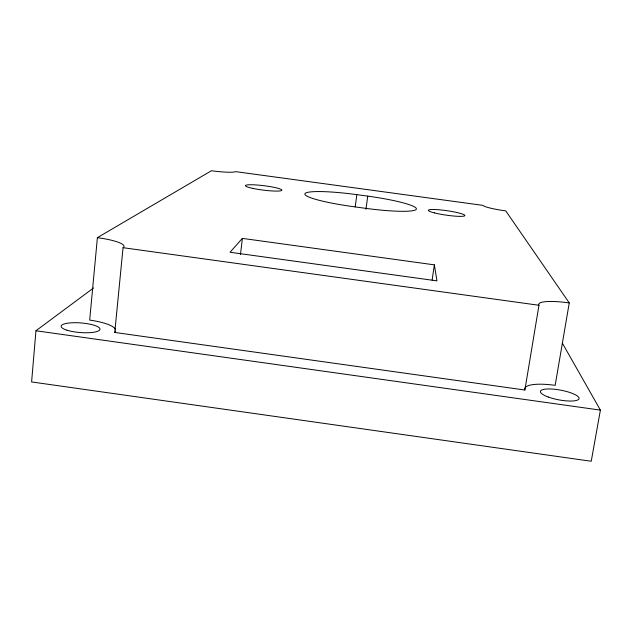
<?xml version="1.0" encoding="UTF-8"?>
<svg xmlns="http://www.w3.org/2000/svg" width="632" height="632" viewBox="0 0 632 632"><rect width="100%" height="100%" fill="white"/><g stroke="black" fill="none" stroke-linecap="round" stroke-linejoin="round"><path stroke-width="0.95" d="M93.56 287.963L35.953 330.765L31.6 381.941L591.236 461.257L600.4 410.113L562.362 343.144M97.399 237.648A35.953 6.431 5.3 0 1 123.05 247.689L114.755 332.456L524.876 390.023A35.732 8.982 10.6 0 1 555.165 385.338L569.258 302.91L505.766 210.906A21.243 2.346 8.4 0 1 482.99 205.376L235.444 171.612A21.077 2.323 6.9 0 1 211.428 170.743L97.399 237.648L89.681 320.092A35.463 8.761 4.4 0 1 115.538 329.485M240.484 254.546L242.372 238.383L434.366 264.855L436.957 280.869L230.056 252.263L242.372 238.383M355.2 206.869L356.843 194.64L367.745 196.125A50.528 6.194 7.7 0 1 416.377 209.026A50.528 6.194 7.7 0 1 364.79 208.22L352.925 206.601A50.513 6.186 7.6 0 1 304.908 193.787A50.513 6.186 7.6 0 1 356.843 194.64M365.952 209.303L367.745 196.125M432.114 280.063L434.366 264.855M524.876 390.023L538.962 305.272A36.222 6.596 9.7 0 1 569.258 302.91M123.05 247.689L538.962 305.272M35.953 330.765L600.4 410.113M115.68 331.01A35.463 8.761 4.4 0 1 114.755 332.456M66.96 330.204A19.497 4.819 4.4 0 0 99.39 330.299A19.497 4.819 4.4 0 0 75.311 322.707A19.497 4.819 4.4 0 0 66.96 330.204M548.236 397.022A19.647 4.938 10.6 0 0 578.944 398.934A19.647 4.938 10.6 0 0 552.028 389.051A19.647 4.938 10.6 0 0 548.236 397.022M434.413 212.889A18.454 2.252 8.2 0 0 464.496 215.931A18.454 2.252 8.2 0 0 440.962 209.966A18.454 2.252 8.2 0 0 434.413 212.889M253.013 188.439A18.367 2.228 7.1 0 0 281.809 190.366A18.367 2.228 7.1 0 0 256.189 184.955A18.367 2.228 7.1 0 0 253.013 188.439"/></g></svg>
